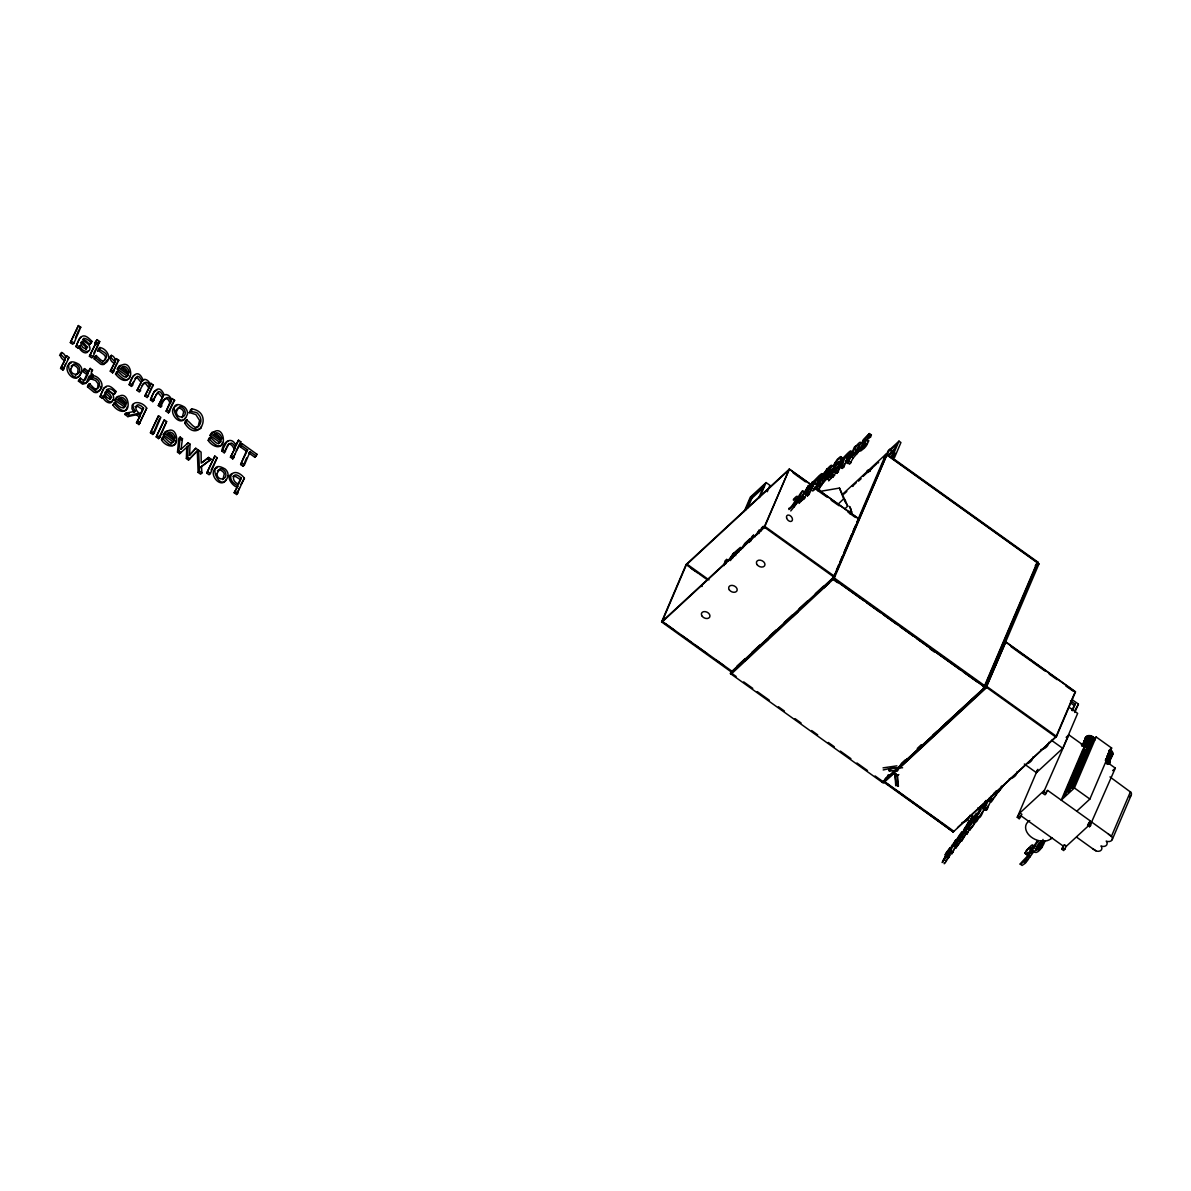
<?xml version="1.0" encoding="UTF-8"?>
<svg xmlns="http://www.w3.org/2000/svg" width="1191" height="1191" viewBox="0 0 1191 1191"><rect width="100%" height="100%" fill="white"/><g stroke="black" fill="none" stroke-linecap="round" stroke-linejoin="round"><path stroke-width="1.5" d="M867.718 441.057L868.835 440.655L866.497 445.553A6.64 1.414 -54.4 0 1 864.234 448.233L860.617 451.047L858.681 449.662L864.86 442.546L864.979 441.801L861.599 443.588L863.311 439.643L869.445 433.569L871.38 434.953L870.517 436.993L866.631 440.075M186.362 458.505L186.749 447.354L188.059 446.134L187.672 457.299L186.362 458.505L188.491 460.039L198.197 449.99L195.771 448.263L189.295 455.349M180.898 449.335L188.148 442.799L190.054 444.169L189.577 455.319L195.771 448.263M100.639 387.909L100.773 386.465M188.059 446.134L179.633 453.697L177.489 452.148L178.829 438.288L180.154 437.067L182.476 438.735L181.032 449.186M177.489 452.148L178.799 450.942L180.154 437.067M1050.849 837.586L1050.894 838.672L1052.412 838.166M175.896 440.432C175.583 449.96 164.269 445.538 161.514 439.807C163.629 430.785 169.837 448.918 174.184 440.476L164.611 433.613C179.231 417.818 182.744 461.587 162.825 438.601L163.718 436.516L162.393 437.722M80.512 373.542L80.69 372.128M86.035 349.38L85.499 346.685L80.839 342.338M110.108 399.447L109.572 396.752L104.912 392.42L106.222 391.199L110.168 394.638L111.597 397.347L110.123 399.223L106.952 397.481L104.882 394.355L106.222 391.199M723.934 565.68L724.977 560.991L726.704 559.428L728.609 560.872M1036.378 850.046L1041.202 840.816M725.587 564.043L726.704 559.428M833.834 466.887L832.807 469.641M984.272 808.883C982.59 811.845 980.565 820.897 976.054 817.547L974.283 820.42L976.367 821.626L978.139 818.768M984.808 808.987L984.644 810.074L985.582 809.538M112.773 400.087C111.373 406.205 103.796 401.099 102.888 397.154L104.198 395.948C111.731 410.017 119.696 394.683 106.877 389.68C112.773 385.05 121.869 401.352 106.431 389.621M957.385 845.014L957.296 845.938L960.244 841.829M828.594 479.303L828.683 480.836L833.626 475.656L833.09 476.921L831.139 475.522L831.69 474.271L826.748 479.452L827.045 476.891M944.255 862.85L944.195 863.728A6.64 0.819 -59.8 0 0 945.267 862.746L949.748 855.495L947.589 854.364L943.361 860.215L950.21 847.486L945.922 853.084L945.044 855.123L948.914 849.868L942.111 862.507A6.64 0.819 -59.8 0 0 943.168 861.525L947.664 854.275M852.771 453.533L852.964 452.044M107.324 359.861L104.257 364.238A6.729 4.556 47.2 0 1 100.639 364.163L94.193 358.833C95.98 349.901 101.935 367.111 105.761 358.402C109.974 351.643 97.528 351.36 99.821 347.504C106.669 348.412 112.564 358.476 105.582 363.017A6.729 4.556 47.2 0 1 101.964 362.942L95.503 357.613L96.411 355.469M129.283 377.473L129.73 376.073M127.214 407.099C125.368 415.361 115.661 409.912 112.981 405.074L115.333 401.858C116.822 405.268 123.001 410.895 125.651 405.729L116.093 398.881C130.697 383.085 134.226 426.84 114.306 403.853L115.333 401.858M222.449 442.457C220.603 450.719 210.896 445.27 208.217 440.432C210.331 431.395 216.554 449.528 220.886 441.087L211.328 434.224C225.933 418.443 229.461 462.197 209.542 439.211L210.435 437.127M866.974 443.394L863.147 448.203M799.042 501.843L799.042 503.317L804.089 498.195L803.493 499.431L801.603 497.972L802.183 496.751C794.203 507.723 796.526 497.198 802.615 490.796L804.52 492.255L801.513 498.538M863.862 443.514L863.877 445.077M956.239 846.295L955.778 848.245L962.179 838.94M945.699 860.765L949.748 855.495M982.739 811.399L978.823 817.175M998.564 790.913L998.951 789.931M845.491 457.15L840.34 467.036L842.275 468.42L843.853 466.961L847.426 458.535L845.491 457.15L849.213 453.116L845.67 462.108L847.605 463.493M829.01 474.539L828.296 476.966L830.752 474.733M830.365 477.368L830.946 475.924M64.016 360.367C56.84 355.737 61.872 347.727 66.011 357.553L66.741 355.856L69.063 357.523L62.9 370.103L60.577 368.436L65.326 359.161L60.86 354.337L61.724 352.342M70.343 342.606L78.412 325.56L80.75 327.212L73.991 343.053L72.681 344.273L70.343 342.606L78.412 325.56M60.577 368.436L65.326 359.161M75.375 337.931L78.755 330.026M62.9 370.103L65.669 363.612M82.804 339.39L85.901 340.745L89.638 344.422C93.24 342.621 86.08 337.946 83.668 338.333C81.167 341.311 89.072 342.859 89.489 346.253C92.422 354.397 80.809 351.836 80.125 345.866L78.293 348.293L75.986 346.641L79.306 338.869L81.196 336.979M75.986 346.641C80.08 335.624 83.191 331.738 91.915 341.37L91.082 343.306M78.293 348.293L80.125 345.866M89.772 344.527L91.915 341.37M86.005 383.279L82.626 384.231L78.412 381.075L80.452 378.142L83.653 380.673L85.216 379.959L88.119 373.245L83.846 370.178L84.531 368.6L88.804 371.666L90.203 368.391L92.526 370.059L91.126 373.319L92.704 374.45L90.71 377.249L89.131 376.133L86.452 382.43M83.236 381.849L86.809 374.465L82.536 371.398L84.531 368.6M94.923 342.874L97.081 339.673L99.731 341.579L98.883 343.559L97.573 344.78L94.923 342.874L97.081 339.673M89.429 356.258L95.593 343.678L97.915 345.345L93.062 356.704L91.752 357.925L89.429 356.258L95.593 343.678M78.412 381.075L80.452 378.142M93.821 353.057L97.915 345.345M87.494 372.872L90.203 368.391M102.768 361.707C112.401 353.861 92.868 352.104 99.821 347.504M90.71 377.249L92.704 374.45M100.163 389.397L97.573 392.286A6.729 4.556 47.2 0 1 93.955 392.211L87.494 386.881C89.519 377.964 93.985 394.057 98.6 387.358C101.637 383.011 97.126 377.532 92.347 377.8L90.903 378.917L95.593 380.495L98.019 383.696L97.751 387.67L95.354 390.053M90.903 378.917L93.136 375.552C99.984 376.46 105.88 386.539 98.898 391.08A6.729 4.556 47.2 0 1 95.28 390.99L88.819 385.676L89.727 383.517M92.347 377.8L93.136 375.552M113.726 363.121C106.55 358.506 111.582 350.482 115.721 360.307L116.45 358.61L118.772 360.278L112.609 372.857L110.287 371.19L115.036 361.915L110.569 357.092L111.418 355.097M104.198 395.948L102.366 398.375L100.059 396.722L103.885 388.013L106.163 386.986M110.287 371.19L115.036 361.915M100.059 396.722C104.153 385.69 107.25 381.82 115.989 391.437L115.155 393.387M112.609 372.857L116.763 363.121M102.366 398.375L102.888 397.154M128.181 374.689C124.638 382.564 118.013 367.617 116.822 372.828C136.742 395.799 133.228 352.045 118.609 367.84L128.181 374.689L126.856 375.909L117.299 369.061L119.115 365.994L120.931 365.22M128.598 378.708C124.43 383.323 118.237 377.696 115.512 374.034L117.849 370.833M113.845 394.593L115.989 391.437M125.651 405.729L124.34 406.935L114.768 400.087L116.599 397.035L118.415 396.261M149.724 384.604L151.034 383.383L153.356 385.05L147.193 397.63L144.87 395.963L149.798 386.256C145.987 376.475 141.178 387.12 139.362 392.018L137.025 390.35L141.997 380.718L139.362 376.996L137.531 376.252L136.325 377.219L131.516 386.405L129.194 384.738L132.916 376.237L134.925 374.852M129.194 384.738C131.918 375.969 137.873 367.811 142.935 379.735C146.255 378.038 149.441 381.79 150.498 384.648L149.173 385.854M131.516 386.405L133.615 381.477M137.025 390.35L141.997 380.718M144.87 395.963L149.798 386.256M150.498 384.648L151.034 383.383M136.489 422.805L140.374 415.555L137.575 413.56L129.179 415.406L127.854 416.627L124.683 414.349L125.993 413.128L135.357 411.223C127.288 400.295 142.042 400.295 146.716 408.185L138.93 424.562L136.489 422.805L140.374 415.555M140.389 413.664L143.53 408.156C135.417 399.119 132.469 411.148 141.089 413.887L143.53 408.156M149.277 392.762L151.346 387.879M138.93 424.562L146.716 408.185M170.983 399.819L172.293 398.613L174.615 400.265L168.452 412.86L166.13 411.193L171.072 401.486C167.261 391.69 162.438 402.35 160.621 407.248L158.299 405.58L163.271 395.948L160.621 392.211L158.805 391.482L157.599 392.449L152.776 401.635L150.453 399.968L154.175 391.467L156.974 390.067M150.453 399.968C153.192 391.199 159.132 383.04 164.194 394.965C167.514 393.268 170.7 397.005 171.757 399.863L172.293 398.613M152.776 401.635L154.89 396.692M158.299 405.58L163.271 395.948M160.621 407.248C160.577 400.891 167.068 394.281 169.747 402.707L166.13 411.193M150.438 432.795L158.522 415.748L160.845 417.416L154.086 433.241L152.776 434.462L150.438 432.795L158.522 415.748M152.776 434.462L159.52 418.622M156.229 436.933L164.298 419.887L166.621 421.554L159.877 437.38L158.552 438.601L156.229 436.933L164.298 419.887M168.452 412.86L172.606 403.109M158.552 438.601L166.621 421.554M174.184 440.476L172.859 441.682L163.286 434.834L165.117 431.782L166.934 430.993M184.739 423.177C186.972 412.83 194.818 436.174 200.267 423.609C201.696 420.453 200.788 416.612 198.287 414.289C196.991 410.567 188.148 413.456 191.647 408.841C214.425 412.309 198.644 445.33 184.739 423.177L187.076 419.56M195.294 428.179L198.227 426.184L199.582 420.438L195.86 414.587L189.295 412.488L191.647 408.841M220.886 441.087L219.576 442.293L210.003 435.444L211.834 432.393L214.693 431.618M206.743 473.11L214.812 456.064L217.134 457.716L210.375 473.556L209.065 474.777L206.743 473.11L214.812 456.064M211.09 470.028L217.134 457.716M221.913 451.136C222.33 442.293 231.947 435.043 236.071 445.91L238.513 440.194L240.835 441.846L232.766 458.907L230.444 457.24L235.371 447.533L234.002 445.255A4.987 3.379 47.2 0 0 231.575 443.082L229.029 443.707L224.236 452.788L221.913 451.136L226.871 441.608L228.404 441.34M224.236 452.788L226.305 447.935M235.356 445.702L238.513 440.194M230.444 457.24L235.371 447.533M232.766 458.907L234.791 454.158M236.146 450.987L240.835 441.846M250.08 451.702L244.378 465.056L243.068 466.276L240.612 464.52L246.314 451.166L240.135 446.729L242.205 443.722L257.018 454.337L254.948 457.344L248.755 452.908L250.08 451.702L256.259 456.123M240.135 446.729L242.205 443.722M240.612 464.52L247.624 449.945L241.445 445.523M243.068 466.276L246.626 457.925M234.18 492.761L237.917 485.898C223.312 478.708 233.764 464.743 244.408 478.142L236.637 494.518L234.18 492.761L237.917 485.898M237.977 483.874L241.222 478.127C232.662 469.18 230.176 481.343 238.647 484.171L241.222 478.127M236.637 494.518L239.51 487.774M240.939 484.409L244.408 478.142M254.948 457.344L257.018 454.337M661.601 621.94L764.89 526.452L834.578 576.355L731.259 671.932L661.601 621.94L686.076 564.564L789.276 469.18L810.401 484.305M744.196 511.505L750.3 497.168L766.096 482.578L769.967 485.347L767.242 491.719M745.506 510.299L750.94 497.54L764.101 485.377L758.667 498.136M747.829 507.798L751.908 498.24L763.759 487.298M759.977 496.915L766.096 482.578M810.118 483.948L789.35 469.075L764.473 527.345L661.839 622.223L686.731 563.953L708.973 579.883M731.259 671.932L731.602 671.129M731.274 674.032L731.616 673.243L736.142 676.488M817.488 486.107L816.058 489.471L818.932 485.109M817.994 490.871L822.073 483.68L826.882 478.693M831.139 475.522L834.802 469.194M843.66 461.393L836.945 473.333L835.01 471.949L836.395 468.703M838.479 463.835L841.442 459.13L840.906 460.396C846.429 454.515 857.967 441.385 845.67 462.108M835.01 471.949C837.109 467.78 849.823 445.657 840.34 467.036M833.09 476.921L836.052 472.202M836.945 473.333L839.715 466.842M842.275 468.42L844.374 463.493M847.679 462.793L854.304 447.22L855.882 445.762L855.376 446.953C866.899 432.75 856.657 455.066 851.282 456.57L847.679 462.793L849.615 464.177L853.218 457.954L860.453 449.528M854.691 448.56L851.952 455.007C856.329 453.652 863.371 437.186 854.691 448.56L856.627 449.945L855.257 453.175M869.445 433.569L863.639 440.387L863.505 441.146L866.899 439.271L864.562 444.169A6.64 1.414 -54.4 0 1 862.299 446.848L858.681 449.662M842.633 494.205L885.836 454.262L1038.954 563.894L985.925 688.19L883.305 783.068L730.202 673.436L832.822 578.558L835.01 573.452M836.454 570.042L838.643 564.936M840.087 561.527L842.26 556.42M843.719 553.011L851.714 534.283M853.158 530.873L855.346 525.767M856.791 522.373L885.836 454.262M857.669 521.271L833.879 577.054L764.22 527.047L789.35 469.075M858.354 519.678L858.681 518.889L814.927 487.551M837.601 582.682L832.866 579.302L888.144 450.749L889.722 449.29L891.657 450.689L890.317 453.845M833.789 579.243L887.146 454.158L1038.314 562.405L984.957 687.49L882.337 782.368M887.027 455.632L889.722 449.29M892.342 451.553L890.406 450.153L891.181 448.367L898.997 441.132L900.932 442.531L894.471 457.672L892.535 456.287L898.997 441.132M891.627 456.034L894.039 450.406L888.292 455.721L894.798 448.62L896.57 444.466L890.406 450.153M893.563 457.418L895.364 453.205M1005.219 642.5L1005.874 641.889L1075.562 691.792L1056.536 736.41L953.217 831.973L884.079 781.653L888.605 784.884M984.6 685.718L1036.885 563.12M995.348 665.635L997.462 660.677M998.877 657.372L1000.276 654.067M1002.405 649.11L1003.805 645.805M986.699 686.76L895.96 771.024M1005.725 642.143L1075.145 691.852L1055.851 737.095L986.193 687.118L1005.874 641.889M953.217 831.973L941.411 822.698M949.689 852.845C953.425 840.131 949.703 850.017 955.792 839.819L949.689 852.845L951.773 854.066L955.122 847.53M952.458 852.443L953.842 849.228M966.511 833.105L961.479 841.218L959.395 839.997L965.841 827.254L963.519 830.321L965.603 831.541M963.519 830.321L969.176 820.748L963.564 833.745L959.395 839.997M961.479 841.218L962.611 839.074M964.874 832.822L970.978 819.795L964.874 832.822L966.958 834.042L969.608 829.13M971.886 817.77L972.719 815.79L970.442 819.676L971.886 817.77L973.97 818.991M976.158 820.569L975.414 821.998A6.729 0.834 -59.8 0 1 973.077 825.929L969.668 830.187L967.583 828.966L972.734 821.075L974.774 815.671L970.978 821.001L973.136 822.118L973.657 821.269M970.978 821.001L976.352 813.274L973.33 820.778A6.729 0.834 -59.8 0 1 970.993 824.708L967.583 828.966M966.958 834.042L968.343 830.797M969.668 830.187L970.591 828.043M974.283 820.42L980.937 806.635M976.367 821.626L978.362 816.966M990.942 800.828L986.371 810.282L984.272 809.061L986.312 804.297L982.56 808.868L986.074 800.412M988.351 799.518L984.079 806.56L985.642 802.153M984.272 809.061L989.527 798.059M998.207 791.717L991.195 802.079L989.096 800.873L991.091 796.198M989.096 800.873L995.676 791.39M986.371 810.282L988.396 805.518M996.123 791.152L998.222 792.372L999.249 789.961M1106.335 761.689L1115.327 768.121L1089.542 826.703L1087.606 825.318L1090.286 820.912L1047.693 790.422L1045.028 794.829L1043.078 793.444L1044.447 790.258L1019.943 812.902L1021.878 814.302L1019.198 818.693L1017.263 817.309L1037.421 770.071M1024.334 764.012L1036.423 772.676L1037.852 769.341M1017.263 817.309L1019.943 812.902M1019.198 818.693L1020.568 815.507L1063.146 846.012L1061.791 849.198L1063.727 850.582L1066.407 846.176L1089.542 824.782M1071.781 710.268L1075.235 704.045L1070.501 700.933M1072.376 710.729L1075.235 704.045M1074.952 710.342L1078.421 704.075L1071.87 699.489M1074.818 712.486L1078.421 704.075M1036.423 772.676L1062.744 748.335L1077.647 713.379L1069.205 707.335M1043.078 793.444L1068.878 734.862L1086.862 747.74M1033.505 852.027L1025.421 863.147L1022.086 865.44L1020.151 864.056C1023.769 859.068 1030.84 854.766 1031.644 847.233C1023.545 848.394 1023.129 861.108 1032.121 848.558M1024.707 853.381C1040.979 830.589 1030.215 860.512 1020.151 864.056M1026.642 854.766L1027.684 852.324M1041.381 840.98C1038.373 851.223 1030.036 851.714 1038.09 841.025M1037.242 841.114C1026.27 856.121 1039.341 852.801 1043.033 839.447M1043.316 842.365L1041.172 847.382L1038.061 850.121M1034.562 852.235C1038.537 854.215 1044.179 844.464 1044.969 840.831M1096.152 736.961L1082.991 749.124L1061.241 800.129L1074.401 787.966L1096.152 736.961L1111.65 748.052L1089.884 799.057L1076.738 811.22M1061.791 849.198L1064.471 844.791L1066.407 846.176M1087.606 825.318L1090.286 820.912M1089.542 826.703L1090.911 823.517M1130.497 791.628L1111.471 836.246L1090.956 821.552M1112.245 839.61L1131.271 794.993M837.779 568.926L886.819 454.947M965.633 833.879L963.147 838.434M962.849 837.556L963.459 836.171M818.202 486.136L816.297 484.692C827.016 463.344 812.277 486.449 810.907 489.561L812.813 491.005L814.406 489.561L819.974 479.318M823.279 477.427L823.725 476.43M861.182 448.129L862.731 443.871L861.555 443.573M1031.942 853.262L1032.642 851.729M997.314 792.506L996.331 794.457M735.755 555.616L733.85 554.172L734.758 552.282L740.37 547.384L738.539 552.416M749.124 542.396L751.878 536.665L753.471 535.221L755.377 536.665M750.464 541.503L753.471 535.221M756.166 534.655L759.352 529.921L757.074 534.64M758.846 533.613L761.6 527.881L763.193 526.437L765.098 527.896M760.93 531.156L763.193 526.437M802.615 490.796C792.179 511.683 806.56 489.248 808.495 485.496L810.386 486.94M801.603 497.972L808.495 485.496M810.907 489.561L814.823 480.836L811.071 484.752L812.962 486.196L809.017 494.444L807.409 495.888L805.518 494.444L812.411 481.953L811.815 483.189C817.368 477.606 829.353 464.103 816.297 484.692M805.518 494.444L811.071 484.752M803.493 499.431L809.642 488.518M807.409 495.888L809.686 491.154M818.187 485.288L827.045 468.733L826.48 469.894C838.434 455.93 827.149 477.695 822.013 479.214L818.187 485.288L820.093 486.732L831.333 472.38M820.093 486.732L822.996 480.688M826.882 474.465L824.634 479.154L830.023 473.289M838.792 464.043L839.893 463.641L837.377 468.391A6.64 1.31 -52.7 0 1 835.04 471.026L831.407 473.824L829.517 472.38L835.338 466.262L836.008 464.654L832.643 466.47L837.407 459.235L840.757 456.629L842.662 458.088L841.709 460.068L837.154 463.984L835.248 462.54L840.757 456.629M831.407 473.824L832.405 471.74M142.161 385.437L142.846 384.053M155.589 395.055L157.986 392.747L161.946 397.154M959.008 841.188L959.499 840.221M960.735 840.906L961.226 839.938M742.261 548.5L750.211 538.511L744.822 543.394L740.594 550.004M975.31 821.328L973.776 824.142M226.99 446.327L228.523 444.094L230.25 444.303A4.987 3.379 47.2 0 1 232.692 446.476L234.061 448.754M730.336 560.574L738.733 549.691L733.85 554.172M797.077 502.066L793.697 507.321M80.035 374.971C74.14 385.527 59.937 366.709 71.281 362.913M185.602 417.713C179.692 428.269 165.504 409.451 176.834 405.655M226.26 479.675C220.35 490.216 206.162 471.398 217.491 467.616M126.38 376.788L126.856 375.909M123.864 407.828L124.34 406.935M172.859 441.682L171.132 443.647M219.576 442.293L218.534 443.826M1036.512 846.905L1039.177 842.513M200.579 428.343L201.502 426.646M859.143 450.436L858.056 452.252M788.859 509.51C793.563 507.768 802.674 488.846 793.4 499.461M798.134 501.739L790.764 510.954M835.248 462.54C833.105 466.589 842.067 457.82 835.472 466.946A6.64 1.31 -52.7 0 1 833.134 469.582L829.517 472.38M959.991 839.313L960.482 838.449M88.387 351.211C85.544 355.573 80.005 350.452 78.814 347.087M950.79 852.622L949.048 855.436M175.658 410.597L178.04 408.022A3.93 2.665 47.2 0 1 180.392 408.394L182.104 409.615A3.96 2.68 47.2 0 1 183.622 412.012L182.163 417.699M222.821 479.66L224.28 473.973A3.96 2.68 47.2 0 0 222.762 471.576L221.064 470.341A3.93 2.665 47.2 0 0 218.697 469.969L217.387 470.802M728.073 560.946L733.552 553.234L735.457 554.678M950.105 853.039L948.319 855.748M729.115 560.365L733.552 553.234M1003.819 785.063L998.222 792.372M1029.53 857.386L1030.379 856.076M974.372 820.123L975.131 818.961M973.255 824.991L971.216 827.641M1002.867 785.881L1001.512 787.832M948.676 853.917L949.376 852.875M732.51 558.132L733.09 557.284M947.5 857.684L948.215 856.642M995.721 795.424L994.143 797.389M837.228 467.706L833.283 471.457M856.627 449.945L858.22 447.92M856.895 453.831L857.49 453.071M992.966 795.141L991.552 796.407M877.886 463.18L878.69 462.197M829.278 470.907L827.641 472.901L825.735 471.442L822.519 474.331M868.105 472.365L869.638 470.564M832.688 476.117L830.231 478.35M814.525 484.246L815.225 483.457M733.76 556.45L734.475 555.631M837.794 462.316L838.538 461.483M1027.818 859.649L1024.915 862.433M803.166 498.672L800.68 500.89M793.4 500.175C799.444 493.789 792.134 507.962 788.755 508.423M795.29 501.619L796.064 500.771M135.015 378.44L137.322 377.755L140.687 381.939M1029.724 849.898L1030.87 848.677M867.301 438.362L868.06 437.559M188.491 460.039L198.197 449.99M983.483 804.267C978.064 812.456 984.019 805.086 976.054 817.547M824.872 480.018L825.646 479.199M870.457 469.701L872.125 468.182M736.023 554.068L737.542 552.594M838.285 503.972L843.66 498.865L839.476 488.072L820.51 491.317M845.059 508.661L847.739 506.101L839.476 488.072M885.285 778.84L889.29 775.043L885.345 778.854M901.289 763.654L905.279 759.873M917.278 748.484L921.283 744.688M79.425 328.433L80.75 327.212M59.55 355.558L60.86 354.337M65.416 357.077L66.741 355.856M67.738 358.744L69.063 357.523M98.421 342.785L99.731 341.579M97.588 350.869L98.898 349.648M97.722 350.973L99.032 349.752M95.846 357.955L95.235 356.779L96.56 355.573M94.193 358.833L95.503 357.613M82.536 371.398L83.846 370.178M86.809 374.465L88.119 373.245M91.201 371.279L92.526 370.059M109.259 358.312L110.569 357.092M115.125 359.831L116.45 358.61M89.861 383.621L88.417 384.738M87.494 386.881L88.819 385.676M117.447 361.498L118.772 360.278M117.299 369.061L118.609 367.84M115.512 374.034L116.822 372.828M103.557 395.576L104.882 394.355M114.768 400.087L116.093 398.881M112.981 405.074L114.306 403.853M152.046 386.256L153.356 385.05M135.357 411.223L134.047 412.443L131.963 408.781L132.127 405.268L133.541 403.675M127.854 416.627L136.265 414.781L137.575 413.56M169.747 402.707L171.072 401.486M173.305 401.486L174.615 400.265M163.286 434.834L164.611 433.613M189.295 412.488L190.62 411.267M189.503 412.637L190.813 411.416M161.514 439.807L162.825 438.601M186.496 422.031L185.96 420.899L187.27 419.694M181.166 439.955L182.476 438.735M186.823 444.005L188.148 442.799M179.633 453.697L180.943 452.476L178.799 450.942M188.744 445.389L190.054 444.169M210.003 435.444L211.328 434.224M210.569 437.216L209.11 438.348M208.217 440.432L209.542 439.211M198.644 450.302L197.319 451.523L198.123 472.41L200.609 474.182L201.919 472.961L201.473 466.455L211.105 459.235L208.589 457.433L201.234 463.15L201.071 452.044L198.644 450.302L199.433 471.189L198.123 472.41M202.366 462.465L208.589 457.433M201.473 466.455L200.148 467.676L211.105 459.235M246.314 451.166L247.624 449.945M686.314 564.862L788.933 469.983M823.443 474.524L824.827 473.244M866.646 471.368L868.224 469.909L870.159 471.294M844.106 493.952L846.816 491.451M852.235 486.434L856.299 482.683M863.073 476.415L876.606 463.895M883.38 457.642L887.146 454.158M858.458 481.164L861.153 478.678M867.911 472.425L870.606 469.939M890.228 457.106L892.521 454.977M858.383 519.589L859.053 518.978L814.555 487.134M736.991 666.141L745.104 658.653M751.849 652.415L759.947 644.912M769.401 636.173L776.16 629.935M784.259 622.446L792.357 614.958M799.116 608.72L807.215 601.217M815.314 593.728L823.413 586.24M745.149 660.737L749.199 656.985M765.426 641.964L768.135 639.463M792.491 616.953L797.896 611.951M823.606 588.19L829.01 583.188M731.17 674.136L833.387 579.139M1035.619 564.891L1038.314 562.405M1035.277 565.695L1037.986 563.194M1036.244 566.38L1038.954 563.894M882.278 782.159L984.897 687.281L833.536 578.692M883.811 782.264L893.265 773.525M957.534 827.611L985.895 801.394M988.59 798.893L1056.104 736.47M1066.153 737.363L1068.878 734.862M1046.383 791.643L1047.693 790.422M1109.015 750.494L1111.65 748.052M1112.617 770.637L1115.327 768.121M1063.146 846.012L1064.471 844.791M900.351 765.054L907.17 758.786M918.067 748.752L922.162 744.985M933.074 734.951L937.168 731.185M941.262 727.418L984.897 687.281L983.051 686.12M134.955 406.682L138.022 406.533L142.22 409.376M71.162 366.099L72.472 365.265A3.93 2.665 47.2 0 1 74.839 365.652L76.552 366.873A3.96 2.68 47.2 0 1 78.055 369.27L77.638 373.259L75.286 375.79M895.826 769.982L894.977 770.443M864.592 444.69L865.381 444.124M1033.252 846.488L1035.455 846.31M200.758 428.388C195.279 432.11 189.116 426.348 186.064 421.956M827.462 469.894L828.534 469.343M798.744 497.362L799.846 497.153M841.59 458.729L842.662 458.088M897.865 774.805L896.689 775.505L898.848 774.582M870.308 435.578L871.38 434.953M120.976 368.034C123.938 366.188 127.407 370.118 127.675 372.932M118.445 399.074C121.408 397.213 124.876 401.159 125.159 403.957M166.978 433.822C169.941 431.961 173.395 435.891 173.678 438.705M213.68 434.432C216.658 432.571 220.112 436.516 220.395 439.315M897.508 775.073L898.416 786.373M883.037 767.867L896.927 765.858M232.96 476.355L235.907 476.638L239.912 479.333M862.433 448.62L861.614 448.813M143.605 383.219L145.883 383.815L148.488 387.477M232.066 473.556C225.293 476.638 232.037 485.213 236.592 487.104M895.736 785.718L894.977 774.329L896.347 785.658M896.927 775.103L897.925 786.417M124.683 414.349L129.372 413.396M889.796 771.381L888.605 768.895L895.081 768.255M888.769 770.711L897.865 770.592L894.635 770.905M888.292 775.564C891.002 776.264 886.149 774.79 888.069 775.49M142.607 380.495L143.709 380.48M902.584 767.763L891.865 768.046L883.201 769.952M190.337 410.061L191.781 410.433M891.851 770.532L890.302 770.056M1108.374 834.028L1112.052 837.094A5.285 3.722 23.1 0 1 1107.317 841.471L1106.201 841.114L1106.796 841.948A5.285 3.722 23.1 0 1 1102.047 846.339L1100.946 845.967L1101.526 846.816A5.285 3.722 23.1 0 1 1096.792 851.208L1092.579 848.617M60.399 353.563L61.366 354.174M990.867 798L992.966 799.221M990.361 799.206L992.445 800.426M985.538 807.394L987.637 808.615M975.533 818.753L977.617 819.974M967.107 825.601L969.191 826.807M966.124 831.154L968.223 832.375M950.939 851.178L953.038 852.399M946.741 856.433L948.84 857.639M888.605 768.895L889.632 769.58M1070.501 702.884L1073.91 705.266M870.517 436.993L868.581 435.608L870.427 437.067M886.089 455.141L886.551 454.396L1037.555 562.509L984.525 686.805L982.62 686.522M851.282 456.57L853.218 457.954M849.257 461.319L851.193 462.718M840.206 462.004L842.141 463.388M841.918 465.562L843.853 466.961M836.588 470.49L838.524 471.874M832.732 474.063L834.668 475.447M817.726 487.938L819.661 489.322M793.146 472.872L805.533 481.864M814.584 488.355L827.254 497.287M831.184 500.235L839.119 505.788M848.007 512.16L855.421 517.46M1011.144 646.743L1023.575 655.735M1024.498 656.301L1031.912 661.601M1032.627 662.211L1045.251 671.158M1049.226 674.106L1057.117 679.659M1065.826 685.986L1073.433 691.331M750.94 497.54L751.908 498.24M986.848 686.507L1056.536 736.41M1109.982 776.934L1131.093 792.462A5.285 3.722 23.1 0 1 1129.44 796.69M832.822 578.558L863.713 600.681M866.735 602.84L880.328 612.576M883.35 614.735L896.942 624.471M899.964 626.63L913.557 636.366M916.579 638.54L960.393 669.908M963.415 672.066L977.007 681.803M984.957 687.49L985.925 688.19M929.754 648.663L934.28 651.909M1051.474 740.281L1062.744 748.335M1074.401 787.966L1089.884 799.057M1044.403 792.223L1046.338 793.608M1088.931 824.112L1090.867 825.497M1076.619 837.184L1095.675 850.836M686.076 564.564L694.978 570.936M699.415 574.122L706.829 579.436M690.84 568.107L698.388 573.511M1018.588 816.088L1020.523 817.488M1063.101 847.977L1065.037 849.362M1040.16 846.176L1042.095 847.56M1024.841 853.247L1026.776 854.632M662.256 621.33L731.959 671.233M665.203 623.593L674.255 630.069M681.803 635.473L690.854 641.964M695.38 645.209L707.454 653.844M716.506 660.335L724.054 665.739M884.228 781.385L953.917 831.288M896.153 790.288L905.205 796.779M908.227 798.938L921.804 808.659M924.812 810.818L938.404 820.539M743.69 681.892L752.757 688.368M757.282 691.614L769.371 700.263M778.423 706.754L784.467 711.087M795.037 718.649L801.081 722.982M811.652 730.545L817.681 734.862M828.251 742.44L834.295 746.757M840.34 751.089L850.91 758.652M856.939 762.984L867.51 770.547M875.072 775.951L882.62 781.356M883.558 781.996L953.262 831.899M96.233 341.668L98.883 343.559M116.39 371.949L117.075 372.977M71.668 341.385L73.991 343.053M77.296 345.42L79.618 347.087M90.739 355.052L93.062 356.704M111.597 369.984L113.919 371.652M130.504 383.517L132.841 385.184M138.35 389.129L140.672 390.797M146.18 394.742L148.503 396.409M151.778 398.747L154.101 400.414M159.609 404.359L161.931 406.027M167.455 409.972L169.777 411.639M223.223 449.915L225.546 451.583M231.754 456.019L234.076 457.686M241.937 463.299L244.378 465.056M92.02 376.028L90.456 374.912C90.62 381.924 83.787 386.286 79.723 379.855M207.279 458.654L209.78 460.455M136.265 414.781L139.064 416.776M113.874 402.99L114.559 404.002M61.887 367.23L64.21 368.882M101.369 395.501L103.691 397.154M125.993 413.128L129.179 415.406M137.799 421.584L140.255 423.341M151.763 431.574L154.086 433.241M157.54 435.727L159.877 437.38M187.672 457.299L189.816 458.818M208.053 471.889L210.375 473.556M235.505 491.541L237.947 493.297M199.433 471.189L201.919 472.961M839.715 458.699L841.709 460.068M822.013 479.214L823.919 480.658M816.416 479.943L818.306 481.387M819.795 483.844L821.701 485.288M812.5 488.116L814.406 489.561M807.111 493L809.017 494.444M803.196 496.528L805.101 497.987M851.148 509.346L849.525 506.443L851.907 512.621M843.66 498.865L847.739 506.101M896.689 768.091L896.838 769.907M963.861 833.194A6.923 0.849 -59.8 0 1 964.219 832.926M852.428 486.36A6.923 1.474 -54.4 0 1 853.113 485.913M1017.203 771.545A14.62 10.287 23.1 0 1 1009.313 778.84M1032.999 756.955A14.62 10.287 23.1 0 1 1028.161 763.312M1048.78 742.35A14.62 10.287 23.1 0 1 1040.889 749.645M1085.18 740.891A5.285 3.722 23.1 0 1 1088.306 736.574A5.285 3.722 23.1 0 1 1094.767 740.221M1085.969 738.986A4.362 3.067 23.1 0 1 1093.204 739.998M1051.757 837.943A14.62 10.287 23.1 0 1 1031.034 836.916A14.62 10.287 23.1 0 1 1029.739 820.584M1106.796 763.312A5.181 3.647 23.1 0 1 1107.377 764.324M1111.188 755.675A4.362 3.067 23.1 0 1 1110.593 756.255M1111.59 754.126A4.362 3.067 23.1 0 0 1109.223 751.03A5.255 3.692 23.1 0 1 1110.995 757.357M1107.183 755.809A4.362 3.067 23.1 0 1 1109.491 759.739A4.362 3.067 23.1 0 0 1108.389 755.794M1107.168 756.151A5.077 3.573 23.1 0 1 1109.446 761.57A5.077 3.573 23.1 0 0 1106.841 756.925M1109 751.581A4.362 3.067 23.1 0 1 1110.354 756.806M1109.446 750.509A4.362 3.067 23.1 0 1 1111.813 753.605M1109.61 750.494A5.285 3.722 23.1 0 1 1110.28 757.312M1105.992 758.637A4.362 3.067 23.1 0 1 1108.285 762.553M1106.141 758.637A5.285 3.722 23.1 0 1 1108.508 764.28M1084.331 743.154A5.166 3.633 23.1 0 1 1086.773 739.015A5.166 3.633 23.1 0 1 1093.1 741.517M1093.904 739.76A5.255 3.692 23.1 0 0 1087.472 737.229A5.255 3.692 23.1 0 0 1084.986 741.442A4.362 3.067 23.1 0 1 1088.157 739.537A4.362 3.067 23.1 0 1 1092.475 741.71M1105.635 759.828A5.255 3.707 23.1 0 1 1108.479 763.58M1109.878 757.923A4.362 3.067 23.1 0 1 1109.059 758.325M1110.474 757.342A4.362 3.067 23.1 0 0 1108.523 752.697A5.166 3.633 23.1 0 1 1109.238 759.501M1109.848 749.943A5.315 3.737 23.1 0 1 1110.518 756.806A4.362 3.067 23.1 0 0 1109.655 752.816M1085.314 741.13A4.362 3.067 23.1 0 1 1087.606 738.48A4.362 3.067 23.1 0 1 1092.221 739.834M1084.406 741.546A5.077 3.573 23.1 0 1 1087.07 738.48A5.077 3.573 23.1 0 1 1092.445 740.043M1082.753 745.417A5.077 3.573 23.1 0 1 1085.418 742.35A5.077 3.573 23.1 0 1 1090.792 743.913M1084.227 743.705A5.002 3.528 23.1 0 1 1086.058 739.819A5.002 3.528 23.1 0 1 1091.909 741.234M1084.539 741.01A5.166 3.633 23.1 0 1 1087.845 737.81A5.166 3.633 23.1 0 1 1093.591 740.385M1084.316 743.452A4.362 3.067 23.1 0 1 1086.609 740.817A4.362 3.067 23.1 0 1 1091.224 742.157M1083.646 743.363A5.077 3.573 23.1 0 1 1086.296 740.296A5.077 3.573 23.1 0 1 1091.671 741.859M1085.373 740.37A5.315 3.737 23.1 0 1 1087.904 736.098A5.315 3.737 23.1 0 1 1094.425 738.673M1083.081 744.658A5.062 3.558 23.1 0 1 1090.048 742.41M1085.626 739.879A5.285 3.722 23.1 0 1 1088.738 735.562A5.285 3.722 23.1 0 1 1095.199 739.209M1083.87 746.236A4.362 3.067 23.1 0 1 1085.924 746.087M1083.155 746.132A5.255 3.707 23.1 0 1 1086.936 746.281M1082.351 746.013A5.345 3.752 23.1 0 1 1088.455 746.251M1085.09 741.636A4.362 3.067 23.1 0 1 1087.383 739.001A4.362 3.067 23.1 0 1 1091.998 740.34M1083.334 745.998A4.362 3.067 23.1 0 1 1088.321 746.191M1081.636 745.283A5.895 4.154 23.1 0 1 1089.184 744.762M1108.047 754.097A5.077 3.573 23.1 0 1 1109.625 760.171M1106.171 761.823A5.166 3.633 23.1 0 1 1107.615 763.729M1108.017 753.858A4.362 3.067 23.1 0 1 1109.387 759.084M1110.578 750.643A4.362 3.067 23.1 0 1 1111.962 753.933M1108.657 755.139A4.362 3.067 23.1 0 1 1109.699 759.158M1107.764 754.737A5.077 3.573 23.1 0 1 1109.342 760.826M1105.888 759.233A5.345 3.752 23.1 0 1 1108.717 764.041M1109.074 751.715A5.166 3.633 23.1 0 1 1109.714 758.369M1105.665 762.18A4.362 3.067 23.1 0 1 1106.394 762.94M1110.22 757.952A4.362 3.067 23.1 0 1 1109.625 758.533M1108.255 753.308A4.362 3.067 23.1 0 1 1110.563 757.223M1108.285 753.486A5.002 3.528 23.1 0 1 1109.848 759.486M1108.821 752.28A5.077 3.573 23.1 0 1 1109.446 758.831M1107.481 755.392A5.062 3.558 23.1 0 1 1109.759 760.796M1105.918 761.57A4.362 3.067 23.1 0 1 1107.362 764.041M1105.754 759.173A4.362 3.067 23.1 0 1 1107.898 761.421M1090.673 743.452A4.362 3.067 23.1 0 0 1083.825 743.928A4.362 3.067 23.1 0 1 1089.423 743.586M1084.048 744.107A4.362 3.067 23.1 0 1 1086.326 741.457A4.362 3.067 23.1 0 1 1090.941 742.812M1083.363 744.003A5.077 3.573 23.1 0 1 1086.013 740.936A5.077 3.573 23.1 0 1 1091.403 742.499M1085.864 739.149A4.362 3.067 23.1 0 1 1089.661 737.318A4.362 3.067 23.1 0 1 1093.933 740.281M1082.902 744.39A5.077 3.573 23.1 0 0 1082.5 745.238A5.285 3.722 23.1 0 0 1081.294 744.673M1083.587 743.72A5.077 3.573 23.1 0 1 1089.408 743.943M1082.961 746.042A4.362 3.067 23.1 0 1 1086.415 744.926M1081.934 746.132A5.285 3.722 23.1 0 1 1087.443 745.09M1086.43 737.899A4.362 3.067 23.1 0 1 1087.845 736.931M1088.812 736.753A4.362 3.067 23.1 0 1 1093.666 738.926M1106.96 756.955A5.895 4.154 23.1 0 1 1109.61 763.237M1106.871 756.568A4.362 3.067 23.1 0 1 1109.223 759.679M1105.486 759.798A4.362 3.067 23.1 0 1 1107.838 762.91M1105.337 760.468A5.181 3.647 23.1 0 1 1108.151 764.16M1084.361 747.189A4.362 3.067 23.1 0 1 1085.433 747.219M1083.855 747.174A5.166 3.633 23.1 0 1 1085.12 747.219M1110.042 749.481A5.285 3.722 23.1 0 1 1110.712 756.285M1086.296 738.137A4.362 3.067 23.1 0 1 1086.639 737.408M1087.234 736.827A4.362 3.067 23.1 0 1 1094.365 739.269M1084.108 746.563A5.181 3.647 23.1 0 1 1086.668 746.921M1081.979 744.494A5.895 4.154 23.1 0 1 1089.527 743.958M1084.614 746.593A4.362 3.067 23.1 0 1 1086.787 746.891M1085.001 741.264A4.362 3.067 23.1 0 1 1091.507 741.502M1084.927 743.765A4.362 3.067 23.1 0 1 1088.068 743.884M1108.181 758.741A4.362 3.067 23.1 0 1 1108.672 759.59M1106.171 760.989A4.362 3.067 23.1 0 1 1107.556 764.265M1106.618 757.744A5.895 4.154 23.1 0 1 1109.268 764.027M969.846 815.344A14.62 10.287 23.1 0 1 961.941 822.639M985.627 800.739A14.62 10.287 23.1 0 1 977.737 808.034M1001.423 786.149A14.62 10.287 23.1 0 1 993.517 793.444M701.871 586.567A3.662 2.442 50.2 0 1 702.318 586.121M850.032 510.969A2.442 1.28 -29.4 0 1 851.565 511.802A2.442 1.28 -29.4 0 1 849.823 513.768M844.881 500.146A2.442 1.28 -29.4 0 1 845.104 501.783M980.655 809.925L976.724 815.954L980.655 809.925M70.85 368.719C70.061 376.043 81.822 376.356 79.38 368.049A3.96 2.68 47.2 0 0 77.862 365.652L76.15 364.431A3.93 2.665 47.2 0 0 73.797 364.059L70.85 368.719M176.417 411.461C175.628 418.785 187.389 419.098 184.933 410.806A3.96 2.68 47.2 0 0 183.414 408.409L181.717 407.173A3.93 2.665 47.2 0 0 179.35 406.801L176.417 411.461M217.075 473.423C216.286 480.732 228.047 481.06 225.59 472.753A3.96 2.68 47.2 0 0 224.087 470.356L222.375 469.135A3.93 2.665 47.2 0 0 220.007 468.748L217.075 473.423M960.929 834.102C954.125 851.729 952.755 843.511 960.929 834.102M129 371.711L128.807 373.23L121.497 367.989L122.286 366.828C125.249 364.967 128.717 368.897 129 371.711M126.469 402.752L126.276 404.255L118.981 399.03L119.77 397.854C122.733 396.007 126.201 399.938 126.469 402.752M175.003 437.484L174.809 439.003L167.499 433.777L168.288 432.601C171.251 430.74 174.72 434.685 175.003 437.484M221.705 438.109L221.511 439.613L214.216 434.387L215.005 433.211C217.968 431.35 221.437 435.296 221.705 438.109M82.015 370.922C74.646 392.777 57.749 351.598 79.023 364.372A6.923 4.704 47.2 0 1 81.539 368.108L82.015 370.922M187.568 413.664C180.198 435.534 163.316 394.34 184.575 407.114A6.923 4.704 47.2 0 1 187.106 410.865L187.568 413.664M228.225 475.626C220.856 497.481 203.974 456.302 225.233 469.075A6.923 4.704 47.2 0 1 227.764 472.812L228.225 475.626M87.524 347.281L86.05 349.157L82.879 347.415L80.809 344.288L82.149 341.132L87.524 347.281M962.373 832.077C955.911 849.793 947.321 852.95 961.241 832.539A6.923 0.849 -59.8 0 1 962.328 831.75L962.373 832.077M830.038 467.438L826.986 473.616L822.743 477.695L825.735 471.442L830.038 467.438M893.92 774.329L896.361 774.195L893.92 774.329M834.132 577.888L833.804 578.692L984.793 686.82L985.136 686.016L834.132 577.888M1082.961 751.104L1063.92 795.722L1065.9 793.891L1084.927 749.273L1082.961 751.104M1086.907 747.457L1067.865 792.075L1069.846 790.243L1088.872 745.626L1086.907 747.457M1090.852 743.809L1071.811 788.427L1073.791 786.596L1092.817 741.978L1090.852 743.809M729.309 589.873A4.496 3.201 25.6 0 0 736.723 591.198A4.496 3.201 25.6 0 0 732.748 585.451A4.496 3.201 25.6 0 0 729.309 589.873M786.611 518.011A3.662 2.442 50.2 0 0 791.687 521.167A3.662 2.442 50.2 0 0 790.109 515.614A3.662 2.442 50.2 0 0 786.611 518.011M702.288 616.387A4.496 3.186 25.7 0 0 709.642 617.176A4.496 3.186 25.7 0 0 705.102 611.608A4.496 3.186 25.7 0 0 702.288 616.387M757.074 564.638A4.496 3.201 25.6 0 0 764.488 565.948A4.496 3.201 25.6 0 0 760.498 560.202A4.496 3.201 25.6 0 0 757.074 564.638"/></g></svg>
